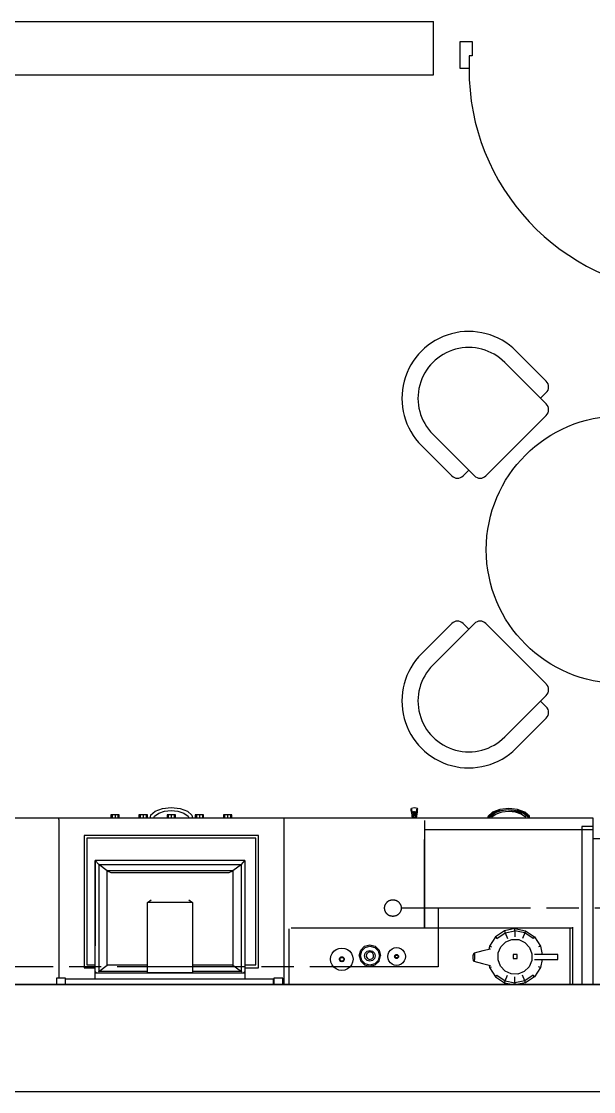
# Model space of a CAD drawing. Header units: inches. Extents: x 20 to 12921, y 15 to 10415.
# Drawn here: x 6778 to 8919, y 15 to 4015 of the extents above; entities that cross this region are included whole.
import ezdxf

# ---------------------------------------------------------------- set-up
doc = ezdxf.new("R2010")
doc.units = ezdxf.units.IN
doc.header["$MEASUREMENT"] = 0
doc.linetypes.add('ACAD_ISO08W100', pattern=[36, 24, -3, 6, -3])
doc.layers.add('freecads.com', color=7, linetype='Continuous')
doc.layers.add('mebel', color=21, linetype='Continuous')

# ---------------------------------------------------------------- blocks, each defined once
blk = doc.blocks.new('m_131')
for p, q in [((-544.4, 4725.8), (-544.4, 4097.4)), ((-0.1, 4725.8), (-0.1, 0)), ((-622.2, 4097.4), (-622.2, 3466.1)), ((-580.1, 4097.4), (-622.2, 4097.4)), ((-590.7, 4097.4), (-590.7, 4055.3)), ((-0.1, 4097.4), (-590.7, 4097.4)), ((-580.2, 3466.1), (-580.1, 4097.4)), ((-590.7, 4055.3), (-0.1, 4055.3)), ((-4.4, 4021.4), (-214.8, 4021.4)), ((-211, 4020.2), (-211, 2967.7)), ((0, 4010.9), (-208.6, 4010.9)), ((-4.4, 4020.2), (-4.4, 4021.4)), ((-93.5, 3964.9), (-113, 3964.9)), ((-113, 3964.9), (-113, 3877.4)), ((-93.5, 3960.7), (-93.5, 3964.9)), ((-93.5, 3950.7), (-93.5, 3960.7)), ((-93.5, 3935.6), (-93.5, 3950.7)), ((-93.5, 3917.6), (-93.5, 3935.6)), ((-178.2, 3877.6), (-144.1, 3900)), ((-144.1, 3900), (-113, 3906.1)), ((-144.1, 3900), (-141, 3892.7)), ((-93.5, 3899.7), (-93.5, 3917.6)), ((-93.5, 3905.8), (-63.6, 3900)), ((-93.5, 3889.5), (-93.5, 3899.7)), ((-93.5, 3884), (-93.5, 3889.5)), ((-93.5, 3877.2), (-93.5, 3884)), ((-63.6, 3900), (-66.6, 3892.7)), ((-63.6, 3900), (-29.4, 3877.6)), ((-644.2, 3841.3), (-654.5, 3814)), ((-629, 3858.4), (-644.2, 3841.3)), ((-643.7, 3840.4), (-628.8, 3857.4)), ((-642.4, 3838), (-643.7, 3840.4)), ((-642.4, 3838), (-628.2, 3854.7)), ((-627.4, 3851.1), (-640.6, 3834.7)), ((-625.7, 3843.8), (-637.1, 3828.1)), ((-622.2, 3860.1), (-629, 3858.4)), ((-629, 3858.4), (-628.8, 3857.4)), ((-628.8, 3857.4), (-622.2, 3859.2)), ((-628.8, 3857.4), (-628.2, 3854.7)), ((-628.2, 3854.7), (-622.2, 3856.6)), ((-628.2, 3854.7), (-627.4, 3851.1)), ((-622.2, 3845.6), (-625.7, 3843.8)), ((-209, 3804.7), (-201, 3844.2)), ((-201, 3844.2), (-178.2, 3877.6)), ((-201, 3844.2), (-193.6, 3841.2)), ((-193.6, 3841.2), (-201, 3804.7)), ((-172.6, 3872.1), (-193.6, 3841.2)), ((-193.6, 3841.2), (-172.6, 3832.6)), ((-178.2, 3877.6), (-172.6, 3872.1)), ((-168, 3818.7), (-157.7, 3841.7)), ((-157.7, 3841.7), (-139.1, 3859)), ((-139.1, 3859), (-115.2, 3868.2)), ((-115.2, 3868.2), (-89.6, 3867.6)), ((-89.6, 3867.6), (-66.1, 3857.5)), ((-66.1, 3857.5), (-48.4, 3839.3)), ((-29.4, 3877.6), (-35.1, 3872.1)), ((-35.1, 3872.1), (-14, 3841.2)), ((-14, 3841.2), (-35.1, 3832.6)), ((-29.4, 3877.6), (-6.6, 3844.2)), ((-6.6, 3844.2), (-14, 3841.2)), ((-14, 3841.2), (-6.6, 3804.7)), ((-6.6, 3844.2), (0, 3811.6)), ((-654.5, 3814), (-658.2, 3781.2)), ((-649.5, 3810.1), (-652.6, 3781.2)), ((-652, 3812.1), (-642.4, 3838)), ((-649.8, 3781.2), (-646.9, 3808.2)), ((-640.6, 3834.7), (-649.5, 3810.1)), ((-649.5, 3810.1), (-646.9, 3808.2)), ((-644.4, 3806.3), (-647, 3781.2)), ((-646.9, 3808.2), (-640.6, 3834.7)), ((-646.9, 3808.2), (-645.1, 3806.8)), ((-637.1, 3828.1), (-644.4, 3806.3)), ((-640.6, 3834.7), (-642.4, 3838)), ((-209, 3804.7), (-201, 3765.3)), ((-201, 3804.7), (-209, 3804.7)), ((-201, 3804.7), (-178.2, 3804.7)), ((-193.6, 3768.3), (-201, 3804.7)), ((-168.6, 3793.5), (-168, 3818.7)), ((-97.3, 3813.2), (-112.5, 3813.2)), ((-112.5, 3813.2), (-112.5, 3798.3)), ((-97.3, 3798.3), (-97.3, 3813.2)), ((-48.4, 3839.3), (-39.1, 3815.9)), ((-39.1, 3815.9), (-39.7, 3790.8)), ((-6.6, 3804.7), (-29.4, 3804.7)), ((-14, 3768.3), (-6.6, 3804.7)), ((-6.6, 3804.7), (0, 3804.7)), ((-658.2, 3781.2), (-654.5, 3748.3)), ((-652.6, 3781.2), (-649.5, 3752.2)), ((-647, 3781.2), (-644.4, 3756.1)), ((-201, 3765.3), (-193.6, 3768.3)), ((-201, 3765.3), (-178.2, 3731.8)), ((-193.6, 3768.3), (-172.6, 3776.8)), ((-172.6, 3737.4), (-193.6, 3768.3)), ((-159.3, 3770.1), (-168.6, 3793.5)), ((-141.5, 3752), (-159.3, 3770.1)), ((-112.5, 3798.3), (-97.3, 3798.3)), ((-50, 3767.8), (-68.5, 3750.4)), ((-39.7, 3790.8), (-50, 3767.8)), ((-14, 3768.3), (-35.1, 3776.8)), ((-35.1, 3737.4), (-14, 3768.3)), ((-29.4, 3731.8), (-6.6, 3765.3)), ((-6.6, 3765.3), (-14, 3768.3)), ((-6.6, 3765.3), (0, 3797.9)), ((-654.5, 3748.3), (-644.2, 3721.1)), ((-642.4, 3724.4), (-652, 3750.3)), ((-649.5, 3752.2), (-640.6, 3727.6)), ((-644.4, 3756.1), (-637.1, 3734.2)), ((-644.2, 3721.1), (-629, 3703.9)), ((-643.7, 3722), (-642.4, 3724.4)), ((-628.8, 3704.9), (-643.7, 3722)), ((-640.6, 3727.6), (-642.4, 3724.4)), ((-642.4, 3724.4), (-628.2, 3707.6)), ((-627.4, 3711.2), (-640.6, 3727.6)), ((-637.1, 3734.2), (-625.7, 3718.5)), ((-178.2, 3731.8), (-172.6, 3737.4)), ((-178.2, 3731.8), (-144.1, 3709.4)), ((-118.1, 3741.8), (-141.5, 3752)), ((-92.4, 3741.3), (-118.1, 3741.8)), ((-68.5, 3750.4), (-92.4, 3741.3)), ((-63.6, 3709.4), (-29.4, 3731.8)), ((-29.4, 3731.8), (-35.1, 3737.4)), ((-629, 3703.9), (-628.8, 3704.9)), ((-629, 3703.9), (-622.2, 3702.2)), ((-628.8, 3704.9), (-628.2, 3707.6)), ((-622.2, 3703.2), (-628.8, 3704.9)), ((-628.2, 3707.6), (-627.4, 3711.2)), ((-628.2, 3707.6), (-622.2, 3705.8)), ((-625.7, 3718.5), (-622.2, 3716.8)), ((-144.1, 3709.4), (-141, 3716.7)), ((-144.1, 3709.4), (-131.1, 3706.9)), ((-132.7, 3713.4), (-125.6, 3684.4)), ((-125.6, 3684.4), (-117.4, 3651.7)), ((-87.1, 3651.1), (-78.9, 3683.2)), ((-78.9, 3683.2), (-71.5, 3713.2)), ((-72.9, 3707.6), (-63.6, 3709.4)), ((-63.6, 3709.4), (-66.6, 3716.7)), ((-113.9, 3653.9), (-117.4, 3651.7)), ((-117.4, 3651.7), (-115.1, 3649)), ((-115.1, 3649), (-107.9, 3647)), ((-106, 3655.1), (-113.9, 3653.9)), ((-107.9, 3647), (-98.5, 3646.8)), ((-96.6, 3655), (-106, 3655.1)), ((-98.5, 3646.8), (-90.6, 3648.5)), ((-89.4, 3653.5), (-96.6, 3655)), ((-90.6, 3648.5), (-87.1, 3651.1)), ((-87.1, 3651.1), (-89.4, 3653.5)), ((-622.2, 3466.1), (-622.2, 2939.9)), ((-613.2, 3466.5), (-214.8, 3466.5)), ((-589.6, 3466.4), (-214.8, 3466.5)), ((-214.8, 3466.5), (-542.3, 3466.4)), ((-542.3, 3466.4), (-542.3, 3466.5)), ((-661.8, 3428), (-661.1, 3433.7)), ((-661.1, 3422.2), (-661.8, 3428)), ((-661.1, 3433.7), (-659, 3437.9)), ((-659, 3418), (-661.1, 3422.2)), ((-659, 3437.9), (-656.2, 3439.5)), ((-656.2, 3416.4), (-659, 3418)), ((-656.2, 3439.5), (-653.1, 3439.2)), ((-653.1, 3416.7), (-656.2, 3416.4)), ((-646, 3436.9), (-655.6, 3437.7)), ((-655.6, 3418.2), (-646, 3419)), ((-653.1, 3439.2), (-644.2, 3438.2)), ((-644.2, 3417.7), (-653.1, 3416.7)), ((-632.6, 3428), (-647.8, 3428)), ((-647.3, 3433.1), (-646, 3436.9)), ((-632.4, 3432.3), (-647.3, 3433.1)), ((-647.3, 3422.8), (-632.4, 3423.6)), ((-646, 3419), (-647.3, 3422.8)), ((-644.2, 3438.2), (-646, 3436.9)), ((-646, 3436.9), (-631.8, 3435.5)), ((-631.8, 3420.4), (-646, 3419)), ((-646, 3419), (-644.2, 3417.7)), ((-644.2, 3438.2), (-631, 3436.7)), ((-644.2, 3417.7), (-631, 3419.2)), ((-632.6, 3428), (-632.4, 3432.3)), ((-622.2, 3428), (-632.6, 3428)), ((-632.4, 3423.6), (-632.6, 3428)), ((-631.8, 3435.5), (-632.4, 3432.3)), ((-632.4, 3432.3), (-622.2, 3431.7)), ((-622.2, 3424.2), (-632.4, 3423.6)), ((-632.4, 3423.6), (-631.8, 3420.4)), ((-631, 3436.7), (-631.8, 3435.5)), ((-631.8, 3435.5), (-622.2, 3434.4)), ((-631.8, 3420.4), (-622.2, 3421.5)), ((-631, 3419.2), (-631.8, 3420.4)), ((-631, 3436.7), (-622.2, 3435.5)), ((-631, 3419.2), (-622.2, 3420.4)), ((-138, 3361.9), (-136.8, 3370.7)), ((-136.8, 3353.1), (-138, 3361.9)), ((-136.8, 3370.7), (-133.5, 3378.5)), ((-133.5, 3378.5), (-128.3, 3385.2)), ((-128.3, 3385.2), (-121.6, 3390.4)), ((-121.6, 3390.4), (-113.8, 3393.7)), ((-113.8, 3393.7), (-105, 3394.9)), ((-112.3, 3361.9), (-112, 3363.8)), ((-112, 3359.9), (-112.3, 3361.9)), ((-112, 3363.8), (-111.3, 3365.6)), ((-111.7, 3361.9), (-111.5, 3363.7)), ((-111.5, 3360.1), (-111.7, 3361.9)), ((-111.5, 3363.7), (-110.8, 3365.3)), ((-110.8, 3358.5), (-111.5, 3360.1)), ((-111.3, 3365.6), (-110.1, 3367)), ((-110.8, 3365.3), (-109.7, 3366.6)), ((-110.5, 3362.2), (-110.3, 3363.7)), ((-110.3, 3360.7), (-110.5, 3362.2)), ((-110.3, 3363.7), (-109.8, 3365)), ((-109.8, 3359.4), (-110.3, 3360.7)), ((-110.1, 3367), (-108.7, 3368.2)), ((-109.8, 3365), (-108.9, 3366.1)), ((-109.7, 3366.6), (-108.4, 3367.7)), ((-108.9, 3366.1), (-107.8, 3367)), ((-108.7, 3368.2), (-106.9, 3368.9)), ((-108.4, 3367.7), (-106.8, 3368.4)), ((-107.8, 3367), (-106.4, 3367.5)), ((-106.9, 3368.9), (-105, 3369.2)), ((-106.8, 3368.4), (-105, 3368.6)), ((-106.4, 3367.5), (-105, 3367.7)), ((-105, 3394.9), (-96.2, 3393.7)), ((-105, 3369.2), (-103, 3368.9)), ((-105, 3368.6), (-103.2, 3368.4)), ((-105, 3367.7), (-103.5, 3367.5)), ((-103.5, 3367.5), (-102.2, 3367)), ((-103.2, 3368.4), (-101.6, 3367.7)), ((-103, 3368.9), (-101.3, 3368.2)), ((-102.2, 3367), (-101.1, 3366.1)), ((-101.6, 3367.7), (-100.2, 3366.6)), ((-101.3, 3368.2), (-99.8, 3367)), ((-101.1, 3366.1), (-100.2, 3365)), ((-100.2, 3366.6), (-99.2, 3365.3)), ((-100.2, 3365), (-99.6, 3363.7)), ((-99.6, 3360.7), (-100.2, 3359.4)), ((-99.8, 3367), (-98.7, 3365.6)), ((-99.6, 3363.7), (-99.4, 3362.2)), ((-99.4, 3362.2), (-99.6, 3360.7)), ((-99.2, 3365.3), (-98.5, 3363.7)), ((-98.5, 3360.1), (-99.2, 3358.5)), ((-98.7, 3365.6), (-97.9, 3363.8)), ((-98.5, 3363.7), (-98.3, 3361.9)), ((-98.3, 3361.9), (-98.5, 3360.1)), ((-97.9, 3363.8), (-97.7, 3361.9)), ((-97.7, 3361.9), (-97.9, 3359.9)), ((-96.2, 3393.7), (-88.3, 3390.4)), ((-88.3, 3390.4), (-81.6, 3385.2)), ((-81.6, 3385.2), (-76.5, 3378.5)), ((-76.5, 3378.5), (-73.1, 3370.7)), ((-73.1, 3370.7), (-71.9, 3361.9)), ((-71.9, 3361.9), (-73.1, 3353.1)), ((-133.5, 3345.2), (-136.8, 3353.1)), ((-128.3, 3338.5), (-133.5, 3345.2)), ((-121.6, 3333.3), (-128.3, 3338.5)), ((-113.8, 3330), (-121.6, 3333.3)), ((-105, 3328.8), (-113.8, 3330)), ((-111.3, 3358.2), (-112, 3359.9)), ((-110.1, 3356.7), (-111.3, 3358.2)), ((-109.7, 3357.1), (-110.8, 3358.5)), ((-108.7, 3355.6), (-110.1, 3356.7)), ((-108.9, 3358.3), (-109.8, 3359.4)), ((-108.4, 3356.1), (-109.7, 3357.1)), ((-107.8, 3357.4), (-108.9, 3358.3)), ((-106.9, 3354.8), (-108.7, 3355.6)), ((-106.8, 3355.4), (-108.4, 3356.1)), ((-106.4, 3356.8), (-107.8, 3357.4)), ((-105, 3354.6), (-106.9, 3354.8)), ((-105, 3355.2), (-106.8, 3355.4)), ((-105, 3356.6), (-106.4, 3356.8)), ((-103.5, 3356.8), (-105, 3356.6)), ((-103.2, 3355.4), (-105, 3355.2)), ((-103, 3354.8), (-105, 3354.6)), ((-96.2, 3330), (-105, 3328.8)), ((-102.2, 3357.4), (-103.5, 3356.8)), ((-101.6, 3356.1), (-103.2, 3355.4)), ((-101.3, 3355.6), (-103, 3354.8)), ((-101.1, 3358.3), (-102.2, 3357.4)), ((-100.2, 3357.1), (-101.6, 3356.1)), ((-99.8, 3356.7), (-101.3, 3355.6)), ((-100.2, 3359.4), (-101.1, 3358.3)), ((-99.2, 3358.5), (-100.2, 3357.1)), ((-98.7, 3358.2), (-99.8, 3356.7)), ((-97.9, 3359.9), (-98.7, 3358.2)), ((-88.3, 3333.3), (-96.2, 3330)), ((-81.6, 3338.5), (-88.3, 3333.3)), ((-76.5, 3345.2), (-81.6, 3338.5)), ((-73.1, 3353.1), (-76.5, 3345.2)), ((-148.6, 3262), (-143.1, 3282)), ((-143.5, 3262.1), (-138.6, 3280.1)), ((-143.1, 3282), (-128.9, 3296.2)), ((-138.6, 3280.1), (-125.8, 3292.9)), ((-128.9, 3296.2), (-108.9, 3301.6)), ((-125.8, 3292.9), (-107.9, 3297.7)), ((-118, 3279.4), (-107.9, 3282.1)), ((-107.9, 3301.7), (-109, 3301.4)), ((-108.9, 3301.6), (-109, 3301.3)), ((-87.9, 3296.3), (-107.9, 3301.7)), ((-107.9, 3297.7), (-89.9, 3292.9)), ((-107.9, 3282.1), (-97.8, 3279.4)), ((-89.9, 3292.9), (-77.1, 3280.1)), ((-73.7, 3282.1), (-87.9, 3296.3)), ((-77.1, 3280.1), (-72.2, 3262.1)), ((-68.3, 3262.1), (-73.7, 3282.1)), ((-143.1, 3242), (-148.6, 3262)), ((-138.6, 3244.1), (-143.5, 3262.1)), ((-128.9, 3227.8), (-143.1, 3242)), ((-125.8, 3231.3), (-138.6, 3244.1)), ((-127.9, 3262.1), (-125.1, 3272.2)), ((-125.1, 3252), (-127.9, 3262.1)), ((-125.1, 3272.2), (-118, 3279.4)), ((-118, 3244.8), (-125.1, 3252)), ((-118.2, 3271.5), (-121.8, 3263.6)), ((-121.8, 3263.6), (-120, 3255.2)), ((-120, 3255.2), (-113.6, 3249.4)), ((-110.7, 3275.8), (-118.2, 3271.5)), ((-107.9, 3242), (-118, 3244.8)), ((-113.6, 3249.4), (-105, 3248.4)), ((-102.1, 3274.9), (-110.7, 3275.8)), ((-97.8, 3244.8), (-107.9, 3242)), ((-105, 3248.4), (-97.5, 3252.7)), ((-95.7, 3269.1), (-102.1, 3274.9)), ((-97.8, 3279.4), (-90.6, 3272.2)), ((-90.6, 3252), (-97.8, 3244.8)), ((-97.5, 3252.7), (-94, 3260.6)), ((-94, 3260.6), (-95.7, 3269.1)), ((-90.6, 3272.2), (-87.8, 3262.1)), ((-87.8, 3262.1), (-90.6, 3252)), ((-77.1, 3244.1), (-89.9, 3231.3)), ((-87.9, 3227.9), (-73.7, 3242.1)), ((-72.2, 3262.1), (-77.1, 3244.1)), ((-73.7, 3242.1), (-68.3, 3262.1)), ((-108.9, 3222.4), (-128.9, 3227.8)), ((-107.9, 3226.4), (-125.8, 3231.3)), ((-109, 3222.8), (-108.9, 3222.4)), ((-109, 3222.7), (-107.9, 3222.4)), ((-89.9, 3231.3), (-107.9, 3226.4)), ((-107.9, 3222.4), (-87.9, 3227.9)), ((-136.6, 3157), (-135.1, 3168.2)), ((-135.1, 3168.2), (-130.9, 3178.2)), ((-130.9, 3178.2), (-124.3, 3186.7)), ((-124.3, 3186.7), (-115.8, 3193.3)), ((-115.8, 3193.3), (-105.8, 3197.5)), ((-105.8, 3197.5), (-94.6, 3199)), ((-103.6, 3159.5), (-102.7, 3161.7)), ((-102.9, 3159.3), (-102, 3161.3)), ((-102.7, 3161.7), (-101.2, 3163.6)), ((-102, 3161.3), (-100.7, 3163.1)), ((-101.4, 3159.3), (-100.7, 3161)), ((-101.2, 3163.6), (-99.3, 3165)), ((-100.7, 3163.1), (-99, 3164.4)), ((-100.7, 3161), (-99.6, 3162.4)), ((-99.6, 3162.4), (-98.2, 3163.5)), ((-99.3, 3165), (-97.1, 3166)), ((-99, 3164.4), (-96.9, 3165.3)), ((-98.2, 3163.5), (-96.5, 3164.2)), ((-97.1, 3166), (-94.6, 3166.3)), ((-96.9, 3165.3), (-94.6, 3165.6)), ((-96.5, 3164.2), (-94.6, 3164.5)), ((-94.6, 3199), (-83.5, 3197.5)), ((-94.6, 3166.3), (-92.2, 3166)), ((-94.6, 3165.6), (-92.4, 3165.3)), ((-94.6, 3164.5), (-92.8, 3164.2)), ((-92.8, 3164.2), (-91.1, 3163.5)), ((-92.4, 3165.3), (-90.3, 3164.4)), ((-92.2, 3166), (-90, 3165)), ((-91.1, 3163.5), (-89.7, 3162.4)), ((-90.3, 3164.4), (-88.6, 3163.1)), ((-90, 3165), (-88.1, 3163.6)), ((-89.7, 3162.4), (-88.6, 3161)), ((-88.6, 3163.1), (-87.3, 3161.3)), ((-88.6, 3161), (-87.9, 3159.3)), ((-88.1, 3163.6), (-86.6, 3161.7)), ((-87.3, 3161.3), (-86.4, 3159.3)), ((-86.6, 3161.7), (-85.7, 3159.5)), ((-83.5, 3197.5), (-73.5, 3193.3)), ((-73.5, 3193.3), (-65, 3186.7)), ((-65, 3186.7), (-58.4, 3178.2)), ((-58.4, 3178.2), (-54.2, 3168.2)), ((-54.2, 3168.2), (-52.7, 3157)), ((-135.1, 3145.9), (-136.6, 3157)), ((-130.9, 3135.8), (-135.1, 3145.9)), ((-124.3, 3127.3), (-130.9, 3135.8)), ((-115.8, 3120.8), (-124.3, 3127.3)), ((-105.8, 3116.5), (-115.8, 3120.8)), ((-103.9, 3157), (-103.6, 3159.5)), ((-103.6, 3154.6), (-103.9, 3157)), ((-102.7, 3152.4), (-103.6, 3154.6)), ((-103.2, 3157), (-102.9, 3159.3)), ((-102.9, 3154.8), (-103.2, 3157)), ((-102, 3152.7), (-102.9, 3154.8)), ((-101.2, 3150.5), (-102.7, 3152.4)), ((-100.7, 3151), (-102, 3152.7)), ((-101.7, 3157.4), (-101.4, 3159.3)), ((-101.4, 3155.6), (-101.7, 3157.4)), ((-100.7, 3153.9), (-101.4, 3155.6)), ((-99.3, 3149), (-101.2, 3150.5)), ((-99.6, 3152.5), (-100.7, 3153.9)), ((-99, 3149.7), (-100.7, 3151)), ((-98.2, 3151.3), (-99.6, 3152.5)), ((-97.1, 3148.1), (-99.3, 3149)), ((-96.9, 3148.8), (-99, 3149.7)), ((-96.5, 3150.6), (-98.2, 3151.3)), ((-94.6, 3147.8), (-97.1, 3148.1)), ((-94.6, 3148.5), (-96.9, 3148.8)), ((-94.6, 3150.4), (-96.5, 3150.6)), ((-92.8, 3150.6), (-94.6, 3150.4)), ((-92.4, 3148.8), (-94.6, 3148.5)), ((-92.2, 3148.1), (-94.6, 3147.8)), ((-91.1, 3151.3), (-92.8, 3150.6)), ((-90.3, 3149.7), (-92.4, 3148.8)), ((-90, 3149), (-92.2, 3148.1)), ((-89.7, 3152.5), (-91.1, 3151.3)), ((-88.6, 3151), (-90.3, 3149.7)), ((-88.1, 3150.5), (-90, 3149)), ((-88.6, 3153.9), (-89.7, 3152.5)), ((-87.9, 3155.6), (-88.6, 3153.9)), ((-87.3, 3152.7), (-88.6, 3151)), ((-86.6, 3152.4), (-88.1, 3150.5)), ((-87.9, 3159.3), (-87.6, 3157.4)), ((-87.6, 3157.4), (-87.9, 3155.6)), ((-86.4, 3154.8), (-87.3, 3152.7)), ((-85.7, 3154.6), (-86.6, 3152.4)), ((-86.4, 3159.3), (-86.1, 3157)), ((-86.1, 3157), (-86.4, 3154.8)), ((-85.7, 3159.5), (-85.4, 3157)), ((-85.4, 3157), (-85.7, 3154.6)), ((-73.5, 3120.8), (-83.5, 3116.5)), ((-65, 3127.3), (-73.5, 3120.8)), ((-58.4, 3135.8), (-65, 3127.3)), ((-54.2, 3145.9), (-58.4, 3135.8)), ((-52.7, 3157), (-54.2, 3145.9)), ((-94.6, 3115), (-105.8, 3116.5)), ((-83.5, 3116.5), (-94.6, 3115)), ((-622.2, 2940.2), (-622.4, 2940.2)), ((-622.4, 2940.2), (-622.4, 2098.2)), ((-622.2, 2939.9), (-617, 2939.9)), ((-617, 2939.9), (0, 2939.9)), ((-208.6, 2958.5), (0, 2958.5)), ((0, 2936.1), (-24.4, 2936.1)), ((-24.4, 2936.1), (-24.4, 2902.7)), ((-24.4, 2902.7), (0, 2902.7)), ((-3.9, 2901.9), (-20.1, 2901.9)), ((-20.1, 2901.9), (-20.1, 2123.8)), ((-63.1, 2845.4), (-557.7, 2845.4)), ((-557.7, 2845.4), (-557.7, 2192.9)), ((-63.1, 2794.7), (-63.1, 2845.4)), ((-73.7, 2834.9), (-547.1, 2834.9)), ((-547.1, 2834.9), (-547.1, 2203.4)), ((-73.7, 2794.7), (-73.7, 2834.9)), ((-463.4, 2794.8), (-42.5, 2794.7)), ((-449.1, 2781.4), (-463.4, 2794.8)), ((-463.4, 2794.8), (-463.4, 2234.3)), ((-48.4, 2781.4), (-449.1, 2781.4)), ((-449.1, 2781.4), (-425.2, 2749.5)), ((-449.1, 2247.7), (-449.1, 2781.4)), ((-72.3, 2749.5), (-48.4, 2781.4)), ((-47.3, 2783.9), (-48.4, 2781.4)), ((-48.4, 2781.4), (-48.4, 2598.9)), ((-44.1, 2794.7), (-47.3, 2790.5)), ((-44.1, 2234.3), (-44.1, 2794.7)), ((-44.1, 2794.7), (-20.4, 2794.7)), ((-622.4, 2745.5), (-634.5, 2745.5)), ((-634.5, 2745.5), (-634.5, 2713.9)), ((-634.5, 2740.8), (-622.4, 2740.8)), ((-634.5, 2729.7), (-622.4, 2729.7)), ((-425.2, 2749.5), (-72.3, 2749.5)), ((-419.3, 2736.1), (-425.2, 2749.5)), ((-425.2, 2749.5), (-425.2, 2279.6)), ((-419.3, 2293), (-419.3, 2736.1)), ((-72.3, 2749.5), (-72.3, 2598.9)), ((-634.5, 2718.5), (-622.4, 2718.5)), ((-634.5, 2713.9), (-622.4, 2713.9)), ((-622.4, 2640.2), (-634.5, 2640.2)), ((-634.5, 2640.2), (-634.5, 2608.6)), ((-634.5, 2635.6), (-622.4, 2635.6)), ((-634.5, 2624.4), (-622.4, 2624.4)), ((-634.5, 2613.3), (-622.4, 2613.3)), ((-634.5, 2608.6), (-622.4, 2608.6)), ((-658.3, 2551.9), (-648, 2579.2)), ((-648.2, 2544.2), (-640.9, 2566)), ((-648, 2579.2), (-632.8, 2596.3)), ((-640.9, 2566), (-629.5, 2581.7)), ((-632.8, 2596.3), (-622.4, 2599)), ((-629.5, 2581.7), (-622.4, 2585.3)), ((-317.1, 2584.9), (-306.6, 2598.9)), ((-306.6, 2598.9), (-44.3, 2598.9)), ((-306.6, 2598.9), (-306.6, 2429.6)), ((-44.3, 2598.9), (-44.3, 2429.6)), ((-662, 2519.1), (-658.3, 2551.9)), ((-650.8, 2519.1), (-648.2, 2544.2)), ((-622.4, 2535), (-634.5, 2535)), ((-634.5, 2535), (-634.5, 2503.4)), ((-634.5, 2530.3), (-622.4, 2530.3)), ((-658.3, 2486.2), (-662, 2519.1)), ((-648, 2459), (-658.3, 2486.2)), ((-648.2, 2494), (-650.8, 2519.1)), ((-640.9, 2472.1), (-648.2, 2494)), ((-634.5, 2519.2), (-622.4, 2519.2)), ((-634.5, 2508), (-622.4, 2508)), ((-634.5, 2503.4), (-622.4, 2503.4)), ((-632.8, 2441.8), (-648, 2459)), ((-629.5, 2456.4), (-640.9, 2472.1)), ((-632.8, 2441.8), (-622.4, 2439.2)), ((-622.4, 2452.8), (-629.5, 2456.4)), ((-306.6, 2429.6), (-317.1, 2443.6)), ((-622.4, 2429.7), (-634.5, 2429.7)), ((-634.5, 2429.7), (-634.5, 2398.1)), ((-634.5, 2425.1), (-622.4, 2425.1)), ((-634.5, 2413.9), (-622.4, 2413.9)), ((-634.5, 2402.8), (-622.4, 2402.8)), ((-44.3, 2429.6), (-306.6, 2429.6)), ((-72.3, 2429.6), (-72.3, 2279.6)), ((-48.4, 2429.6), (-48.4, 2247.7)), ((-634.5, 2398.1), (-622.4, 2398.1)), ((-622.4, 2324.5), (-634.5, 2324.5)), ((-634.5, 2324.5), (-634.5, 2292.9)), ((-634.5, 2319.8), (-622.4, 2319.8)), ((-634.5, 2308.7), (-622.4, 2308.7)), ((-634.5, 2297.5), (-622.4, 2297.5)), ((-634.5, 2292.9), (-622.4, 2292.9)), ((-425.2, 2279.6), (-419.3, 2293)), ((-463.4, 2234.3), (-449.1, 2247.7)), ((-425.2, 2279.6), (-449.1, 2247.7)), ((-449.1, 2247.7), (-48.4, 2247.7)), ((-72.3, 2279.6), (-425.2, 2279.6)), ((-48.4, 2247.7), (-72.3, 2279.6)), ((-48.4, 2247.7), (-47.3, 2245.2)), ((-547.1, 2203.4), (-73.7, 2203.4)), ((-44.1, 2234.3), (-463.4, 2234.3)), ((-463.4, 2234.3), (-144.7, 2234.3)), ((-73.7, 2203.4), (-73.7, 2234.3)), ((-63.1, 2192.9), (-63.1, 2234.3)), ((-47.3, 2238.5), (-44.1, 2234.3)), ((-20.4, 2234.3), (-44.1, 2234.3)), ((-557.7, 2192.9), (-63.1, 2192.9)), ((0, 2123.8), (-24.4, 2123.8)), ((-24.4, 2123.8), (-24.4, 2090.4)), ((-622.4, 2098.2), (-622, 2098.2)), ((-616.8, 2098.6), (-622, 2098.6)), ((-622, 2098.6), (-622, 1097.2)), ((-616.8, 2098.6), (-24.4, 2098.6)), ((-24.4, 2090.4), (0, 2090.4))]:
    blk.add_line(p, q)

msp = doc.modelspace()

# ---------------------------------------------------------------- linework, layer by layer
for p, q in [((4819.8, 4014.7), (8319.8, 4014.7)), ((4819.8, 3814.7), (8319.8, 3814.7)), ((419.8, 414.7), (10019.8, 414.7)), ((419.8, 14.7), (10019.8, 14.7))]:
    msp.add_line(p, q)
at = {"color": 7, "linetype": 'ACAD_ISO08W100', "ltscale": 20}
msp.add_line((8319.8, 3814.7), (8319.8, 4014.7), dxfattribs=at)
at = {"color": 4, "linetype": 'ACAD_ISO08W100', "ltscale": 20}
for p, q in [((9402.8, 700.7), (8167.8, 700.7)), ((8336.8, 700.7), (8336.8, 481.2)), ((8336.8, 481.2), (4935.3, 481.2))]:
    msp.add_line(p, q, dxfattribs=at)
msp.add_circle((8167.8, 700.7), 31, dxfattribs=at)
at = {"layer": 'freecads.com'}
for p, q in [((8419.8, 3839.2), (8419.8, 3939.2)), ((8419.8, 3939.2), (8464.8, 3939.2)), ((8464.8, 3939.2), (8464.8, 3886.2)), ((8464.8, 3886.2), (8452.8, 3886.2)), ((8452.8, 3886.2), (8452.8, 3839.2)), ((8452.8, 3839.2), (8419.8, 3839.2)), ((8628.4, 2782.7), (8741.5, 2669.5)), ((8585.9, 2740.2), (8741.5, 2584.7)), ((8720.3, 2605.9), (8741.5, 2627.1)), ((8515.2, 2316), (8741.5, 2542.2)), ((8317.2, 2471.5), (8472.8, 2316)), ((8274.8, 2429.1), (8388, 2316)), ((8430.4, 2316), (8451.6, 2337.2)), ((8274.8, 1651.3), (8388, 1764.4)), ((8317.2, 1608.9), (8472.8, 1764.4)), ((8430.4, 1764.4), (8451.6, 1743.2)), ((8515.2, 1764.4), (8741.5, 1538.2)), ((8585.9, 1340.2), (8741.5, 1495.7)), ((8720.3, 1474.5), (8741.5, 1453.3)), ((8628.4, 1297.7), (8741.5, 1410.9))]:
    msp.add_line(p, q, dxfattribs=at)
msp.add_circle((9017.3, 2040.2), 500.1, dxfattribs=at)
for centre, radius, start, end in [((9285.8, 3834.8), 833, 179.7006, 266.6034), ((8451.6, 2605.9), 250, 44.9997, 225.0002), ((8451.6, 2605.9), 190, 44.9997, 225.0003), ((8720.3, 2648.3), 30, 315, 45), ((8720.3, 2563.5), 30, 314.9999, 45.0001), ((8409.2, 2337.2), 30, 225.0001, 314.9999), ((8494, 2337.2), 30, 224.9998, 315), ((8409.2, 1743.2), 30, 45.0001, 134.9999), ((8494, 1743.2), 30, 45, 135.0002), ((8451.6, 1474.5), 250, 134.9998, 315.0003), ((8451.6, 1474.5), 190, 134.9997, 315.0003), ((8720.3, 1516.9), 30, 314.9999, 45.0001), ((8720.3, 1432.1), 30, 315, 45)]:
    msp.add_arc(centre, radius, start, end, dxfattribs=at)

# ---------------------------------------------------------------- block references
at = {"layer": 'mebel', "color": 7, "linetype": 'Continuous', "rotation": 269.9999999999996}
msp.add_blockref('m_131', (4819.8, 414.7), dxfattribs=at)

doc.saveas('drawing.dxf')
